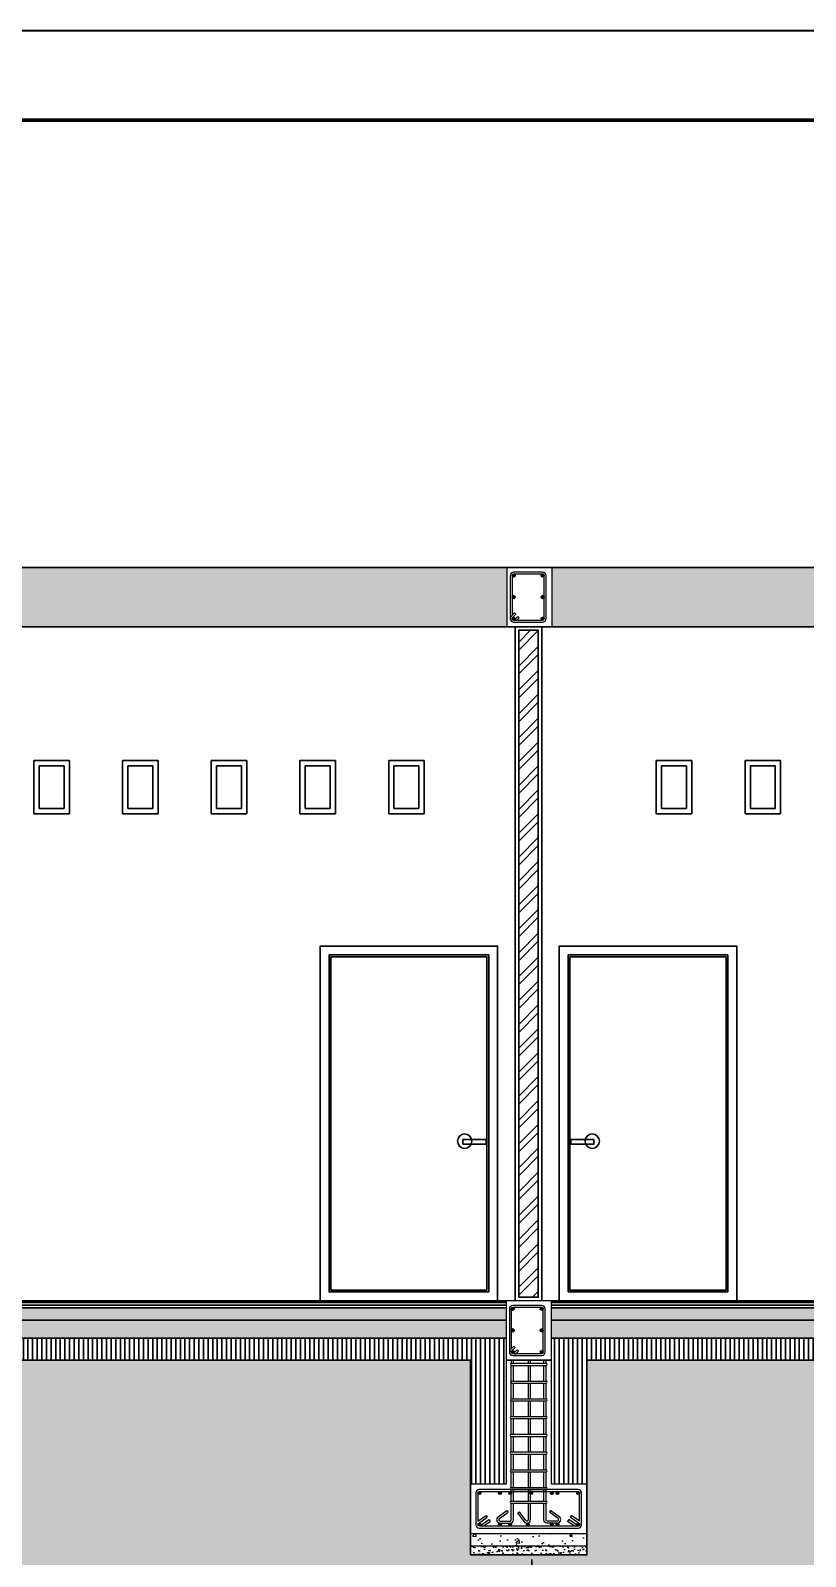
# Model space of a CAD drawing. Header units: centimetres. Extents: x 134057 to 145613, y 5028 to 39996.
# Drawn here: x 135699 to 136136, y 13038 to 13899 of the extents above; entities that cross this region are included whole.
import ezdxf

# ---------------------------------------------------------------- set-up
doc = ezdxf.new("R2010")
doc.units = ezdxf.units.CM
doc.header["$PDMODE"] = 2
for name, color, linetype in [('balok', 123, 'Continuous'), ('dinding', 151, 'Continuous'), ('kuzen', 191, 'Continuous'), ('sloof', 103, 'Continuous')]:
    doc.layers.add(name, color=color, linetype=linetype)
doc.layers.add('Legenda', color=252, linetype='Continuous', lineweight=20)
doc.layers.add('pondasi', color=131, linetype='Continuous', lineweight=18)
doc.styles.get("Standard").update_dxf_attribs({"font": 'arial.ttf'})
doc.linetypes.add('BATTING', pattern='A,0.00254,-2.54,[134,ltypeshp.shx,S=2.54,R=0,X=-2.54,Y=0],-5.08,[134,ltypeshp.shx,S=2.54,R=180,X=2.54,Y=0],-2.54', length=10.16254)
doc.dimstyles.new('ISO-25', dxfattribs={"dimtxt": 2.5, "dimasz": 2.5, "dimexe": 1.25, "dimexo": 0.625, "dimtad": 1, "dimtxsty": 'Standard', "dimcen": 2.5, "dimadec": 0, "dimazin": 0, "dimtfac": 1, "dimtmove": 0, "dimatfit": 3, "dimfxl": 1, "dimarcsym": 0})
pattern_1 = [(95, (-11970.573, -23015.835), (8.405679, 7.05320276), [1.143, -12.573]), (40, (-11970.573, -23015.835), (-9.6011072, 6.6106037), [0.9144, -10.05843505]), (145.451445, (-11969.872, -23015.247), (-1.19542786, 13.6638061), [0.9714005, -10.6854147]), (91.1842, (-11972.728, -23013.68), (13.2846146, 9.7172048), [1.7145, -18.8595]), (141.635558, (-11971.62, -23012.87), (-0.425197, 20.5696058), [1.4571014, -16.0281365]), (36.184151, (-11972.728, -23013.68), (-0.425197, 20.5696058), [1.371598, -15.087584]), (66, (-11971.111, -23013.141), (10.77119876, 2.09370894), [1.143, -12.573]), (11, (-11971.111, -23013.14), (-5.1923956, 10.4364716), [0.9144, -10.0584]), (116.451445, (-11970.214, -23012.966), (5.5788031, 12.53018056), [0.9714005, -10.68539626]), (82.5, (-11970.5726, -23015.8346), (-3.45632814, 3.71840482), [0, -9.93648, 0, -10.2108, 0, -10.0965]), (52.5, (-11970.5726, -23015.8346), (-1.41538364, 7.08522002), [0, -5.82168, 0, -9.70788, 0, -3.8481]), (12.5, (-11972.9757, -23018.2377), (5.99567178, 5.50957173), [0, -3.81, 0, -11.8872, 0, -15.7734]), (2.5, (-11974.053, -23019.3154), (5.20583427, 7.36334357), [0, -4.953, 0, -7.89432, 0, -11.2014])]

# ---------------------------------------------------------------- blocks, each defined once
blk = doc.blocks.new('*D100')
at = {"layer": 'Defpoints', "color": 0, "transparency": 16777216}
for p in [(135479.45, 13039.49, -313.9), (135981.34, 13037.49, -313.9), (135981.34, 12950.09)]:
    blk.add_point(p, dxfattribs=at)
at = {"layer": 'dinding', "color": 0, "lineweight": -2, "transparency": 16777216}
for p, q in [((135479.45, 13038.86), (135479.45, 12948.84)), ((135981.34, 13036.86), (135981.34, 12948.84)), ((135494.45, 12950.09), (135966.34, 12950.09))]:
    blk.add_line(p, q, dxfattribs=at)
at = {"layer": 'dinding', "color": 0, "transparency": 16777216}
for points in [[(135494.45, 12952.59), (135494.45, 12947.59), (135479.45, 12950.09)], [(135966.34, 12952.59), (135966.34, 12947.59), (135981.34, 12950.09)]]:
    blk.add_solid(points, dxfattribs=at)
at = {"layer": 'dinding', "color": 0, "transparency": 16777216, "insert": (135730.4, 12955.82), "char_height": 10, "attachment_point": 5}
blk.add_mtext('500', dxfattribs=at)

msp = doc.modelspace()

# ---------------------------------------------------------------- hatches: boundary and pattern name
at = {"true_color": 0x636466}
h = msp.add_hatch(dxfattribs=at)
h.set_pattern_fill('EARTH', color=251, scale=3, angle=45)
h.set_pattern_definition([(45, (-11970.573, -23015.835), (0, 26.9407684), [19.05, -19.05]), (45, (-11975.624, -23010.783), (0, 26.9407684), [19.05, -19.05]), (45, (-11980.675, -23005.732), (0, 26.9407684), [19.05, -19.05]), (135, (-11980.675, -23002.364), (-26.9407684, 0), [19.05, -19.05]), (135, (-11975.624, -22997.313), (-26.9407684, 0), [19.05, -19.05]), (135, (-11970.573, -22992.261), (-26.9407684, 0), [19.05, -19.05])])
h.paths.add_polyline_path([(137100.97, 13161.624), (137012.411, 13161.624), (137012.411, 13039.487), (136946.811, 13039.487), (136946.811, 13149.213), (136512.411, 13149.213), (136512.411, 13079.213), (136512.411, 13039.487), (136446.811, 13039.487), (136446.811, 13149.213), (136012.411, 13149.213), (136012.411, 13039.487), (135946.811, 13039.487), (135946.811, 13149.213), (135512.411, 13149.213), (135512.411, 13039.487), (135446.811, 13039.487), (135446.811, 13149.213), (135010.031, 13149.213), (135010.031, 13039.487), (134944.431, 13039.487), (134944.431, 13161.518), (134859.717, 13161.518), (134859.717, 12974.35), (137100.97, 12974.35)])
at = {"layer": 'balok', "true_color": 0x636466}
h = msp.add_hatch(dxfattribs=at)
h.set_pattern_fill('AR-CONC', color=251, scale=0.06, angle=45)
h.set_pattern_definition(pattern_1)
h.paths.add_polyline_path([(136967.306, 13583.905), (136967.306, 13596.035), (136492.906, 13596.035), (136492.906, 13562.624), (136967.306, 13562.624)])
h.paths.add_polyline_path([(136467.306, 13583.905), (136467.306, 13596.035), (135992.906, 13596.035), (135992.906, 13562.624), (136467.306, 13562.624)])
h.paths.add_polyline_path([(135967.306, 13583.905), (135967.306, 13596.035), (135492.906, 13596.035), (135492.906, 13562.624), (135967.306, 13562.624)])
h.paths.add_polyline_path([(135467.306, 13583.905), (135467.306, 13596.035), (134990.525, 13596.035), (134990.525, 13562.624), (135467.306, 13562.624)])
at = {"layer": 'balok', "lineweight": 15}
h = msp.add_hatch(dxfattribs=at)
h.set_pattern_fill('ANSI33', color=256, scale=0.053202, style=0)
h.set_pattern_definition([(315, (135970.27213, 13591.4593), (-0.238885, -0.238885), []), (315, (135970.511, 13591.4593), (-0.238885, -0.238885), [0.168917, -0.08446])])
h.paths.add_polyline_path([(135971.975, 13591.459, -1), (135970.272, 13591.459, -1)])
h = msp.add_hatch(dxfattribs=at)
h.set_pattern_fill('ANSI33', color=256, scale=0.053202, style=0)
h.set_pattern_definition([(225, (135988.3233, 13591.4593), (0.238885, -0.238885), []), (225, (135988.0844, 13591.4593), (0.238885, -0.238885), [0.168917, -0.08446])])
h.paths.add_polyline_path([(135986.621, 13591.459, 1), (135988.323, 13591.459, 1)])
h = msp.add_hatch(dxfattribs=at)
h.set_pattern_fill('ANSI33', color=256, scale=0.053202, style=0)
h.set_pattern_definition([(45, (135970.27213, 13579.3292), (-0.238885, 0.238885), []), (45, (135970.511, 13579.3292), (-0.238885, 0.238885), [0.168917, -0.08446])])
h.paths.add_polyline_path([(135971.975, 13579.329, 1), (135970.272, 13579.329, 1)])
h = msp.add_hatch(dxfattribs=at)
h.set_pattern_fill('ANSI33', color=256, scale=0.053202, style=0)
h.set_pattern_definition([(315, (135970.27213, 13579.3292), (-0.238885, -0.238885), []), (315, (135970.511, 13579.3292), (-0.238885, -0.238885), [0.168917, -0.08446])])
h.paths.add_polyline_path([(135971.975, 13579.329, -1), (135970.272, 13579.329, -1)])
h = msp.add_hatch(dxfattribs=at)
h.set_pattern_fill('ANSI33', color=256, scale=0.053202, style=0)
h.set_pattern_definition([(135, (135988.3233, 13579.3292), (0.238885, 0.238885), []), (135, (135988.0844, 13579.3292), (0.238885, 0.238885), [0.168917, -0.08446])])
h.paths.add_polyline_path([(135986.621, 13579.329, -1), (135988.323, 13579.329, -1)])
h = msp.add_hatch(dxfattribs=at)
h.set_pattern_fill('ANSI33', color=256, scale=0.053202, style=0)
h.set_pattern_definition([(225, (135988.3233, 13579.3292), (0.238885, -0.238885), []), (225, (135988.0844, 13579.3292), (0.238885, -0.238885), [0.168917, -0.08446])])
h.paths.add_polyline_path([(135986.621, 13579.329, 1), (135988.323, 13579.329, 1)])
h = msp.add_hatch(dxfattribs=at)
h.set_pattern_fill('ANSI33', color=256, scale=0.053202, style=0)
h.set_pattern_definition([(45, (135970.27213, 13567.19912), (-0.238885, 0.238885), []), (45, (135970.511, 13567.19912), (-0.238885, 0.238885), [0.168917, -0.08446])])
h.paths.add_polyline_path([(135971.975, 13567.199, 1), (135970.272, 13567.199, 1)])
h = msp.add_hatch(dxfattribs=at)
h.set_pattern_fill('ANSI33', color=256, scale=0.053202, style=0)
h.set_pattern_definition([(135, (135988.3233, 13567.19912), (0.238885, 0.238885), []), (135, (135988.0844, 13567.19912), (0.238885, 0.238885), [0.168917, -0.08446])])
h.paths.add_polyline_path([(135986.621, 13567.199, -1), (135988.323, 13567.199, -1)])
at = {"layer": 'dinding', "true_color": 0x636466}
h = msp.add_hatch(dxfattribs=at)
h.set_pattern_fill('ANSI32', color=251)
h.set_pattern_definition([(45, (-11470.573, -23015.835), (-6.7351921, 6.7351921), []), (45, (-11466.082, -23015.835), (-6.7351921, 6.7351921), [])])
h.paths.add_polyline_path([(135984.953, 13560.624), (135973.953, 13560.624), (135973.953, 13184.624), (135984.953, 13184.624)])
h = msp.add_hatch(dxfattribs=at)
h.set_pattern_fill('AR-CONC', color=251, scale=0.06, angle=45)
h.set_pattern_definition(pattern_1)
h.paths.add_polyline_path([(135466.811, 13178.624), (134990.031, 13178.624), (134990.031, 13171.624), (135466.811, 13171.624)])
h.paths.add_polyline_path([(135966.811, 13178.624), (135492.411, 13178.624), (135492.411, 13171.624), (135966.811, 13171.624)])
h.paths.add_polyline_path([(136466.811, 13178.624), (135992.411, 13178.624), (135992.411, 13171.624), (136466.811, 13171.624)])
h.paths.add_polyline_path([(136966.811, 13178.624), (136492.411, 13178.624), (136492.411, 13171.624), (136966.811, 13171.624)])
h = msp.add_hatch(dxfattribs=at)
h.set_pattern_fill('AR-SAND', color=251, scale=0.075, angle=45)
h.set_pattern_definition([(82.5, (-11970.5726, -23015.8346), (-2.680360115, 2.51065117), [0, -2.8956, 0, -3.2385, 0, -3.095625]), (52.5, (-11970.5726, -23015.8346), (-1.41758196, 6.18549639), [0, -1.5621, 0, -2.60985, 0, -1.000125]), (12.5, (-11972.2294, -23017.4915), (4.187248694, 4.20249234), [0, -0.9525, 0, -3.429, 0, -4.47675]), (2.5, (-11972.2294, -23017.4915), (2.86710832, 5.23163086), [0, -0.47625, 0, -2.2479, 0, -2.57175])])
h.paths.add_polyline_path([(136966.811, 13170.494), (136966.811, 13171.624), (136492.411, 13171.624), (136492.411, 13161.624), (136966.811, 13161.624)])
h.paths.add_polyline_path([(136466.811, 13170.494), (136466.811, 13171.624), (135992.411, 13171.624), (135992.411, 13161.624), (136466.811, 13161.624)])
h.paths.add_polyline_path([(135966.811, 13170.494), (135966.811, 13171.624), (135492.411, 13171.624), (135492.411, 13161.624), (135966.811, 13161.624)])
h.paths.add_polyline_path([(135466.811, 13170.494), (135466.811, 13171.624), (134990.031, 13171.624), (134990.031, 13161.624), (135466.811, 13161.624)])
h = msp.add_hatch(dxfattribs=at)
h.set_pattern_fill('ANSI31', color=251, scale=0.82, angle=45)
h.set_pattern_definition([(90, (-11970.5726, -23015.8346), (-2.6035, 0), [])])
h.paths.add_polyline_path([(137012.411, 13161.624), (136992.411, 13161.624), (136992.411, 13149.213), (136992.411, 13079.213), (137012.411, 13079.213)])
h.paths.add_polyline_path([(136966.811, 13149.213), (136966.811, 13161.624), (136492.411, 13161.624), (136492.411, 13149.213), (136492.411, 13079.213), (136512.411, 13079.213), (136512.411, 13149.213), (136946.811, 13149.213), (136946.811, 13079.213), (136966.811, 13079.213)])
h.paths.add_polyline_path([(136466.811, 13149.213), (136466.811, 13161.624), (135992.411, 13161.624), (135992.411, 13149.213), (135992.411, 13079.213), (136012.411, 13079.213), (136012.411, 13149.213), (136446.811, 13149.213), (136446.811, 13079.213), (136466.811, 13079.213)])
h.paths.add_polyline_path([(135966.811, 13149.213), (135966.811, 13161.624), (135492.411, 13161.624), (135492.411, 13149.213), (135492.411, 13079.213), (135512.411, 13079.213), (135512.411, 13149.213), (135946.811, 13149.213), (135946.811, 13079.213), (135966.811, 13079.213)])
h.paths.add_polyline_path([(135466.811, 13161.624), (134990.031, 13161.624), (134990.031, 13149.213), (134990.031, 13079.213), (135010.031, 13079.213), (135010.031, 13149.213), (135446.811, 13149.213), (135446.811, 13079.213), (135466.811, 13079.213), (135466.811, 13149.213)])
h.paths.add_polyline_path([(134964.431, 13149.213), (134964.431, 13170.494), (134964.431, 13161.624), (134944.431, 13161.624), (134944.431, 13079.213), (134964.431, 13079.213)])
at = {"layer": 'pondasi'}
h = msp.add_hatch(color=256, dxfattribs=at)
h.dxf.hatch_style = 1
h.paths.add_polyline_path([(135951.011, 13074.213, -1), (135952.611, 13074.213, -1)])
h = msp.add_hatch(color=256, dxfattribs=at)
h.dxf.hatch_style = 1
h.paths.add_polyline_path([(135962.578, 13074.213, -1), (135964.178, 13074.213, -1)])
h = msp.add_hatch(color=256, dxfattribs=at)
h.dxf.hatch_style = 1
h.paths.add_polyline_path([(135968.386, 13074.213, -1), (135969.986, 13074.213, -1)])
h = msp.add_hatch(color=256, dxfattribs=at)
h.dxf.hatch_style = 1
h.paths.add_polyline_path([(135980.178, 13074.198, -1), (135981.778, 13074.198, -1)])
h = msp.add_hatch(color=256, dxfattribs=at)
h.dxf.hatch_style = 1
h.paths.add_polyline_path([(135991.819, 13074.213, -1), (135993.419, 13074.213, -1)])
h = msp.add_hatch(color=256, dxfattribs=at)
h.dxf.hatch_style = 1
h.paths.add_polyline_path([(135995.045, 13074.213, -1), (135996.645, 13074.213, -1)])
h = msp.add_hatch(color=256, dxfattribs=at)
h.dxf.hatch_style = 1
h.paths.add_polyline_path([(136006.761, 13074.213, -1), (136008.361, 13074.213, -1)])
at = {"layer": 'pondasi', "lineweight": 5, "ltscale": 0.5}
h = msp.add_hatch(dxfattribs=at)
h.set_pattern_fill('AR-CONC', color=256, scale=0.09)
h.set_pattern_definition([(50, (135739.336, 7219.479), (16.39662, -1.434518), [1.7145, -18.8595]), (355, (135739.336, 7219.48), (-3.17191, 17.195116), [1.3716, -15.087653]), (100.45144, (135740.703, 7219.36), (13.224712, 15.760598), [1.4571, -16.02812]), (46.1842, (135739.336, 7224.051), (24.397114, -3.78381), [2.57175, -28.28925]), (96.63556, (135741.37, 7223.736), (21.36637, 22.26835), [2.18565, -24.0422]), (351.18415, (135739.336, 7224.05), (21.36637, 22.26835), [2.0574, -22.63138]), (21, (135741.622, 7222.908), (13.645295, -9.203868), [1.7145, -18.8595]), (326, (135741.622, 7222.908), (5.562183, 16.576917), [1.3716, -15.0876]), (71.45144, (135742.76, 7222.141), (19.207478, 7.37305), [1.4571, -16.028094]), (37.5, (135739.336, 7219.479), (0.277974, 7.6099535), [0, -14.90472, 0, -15.3162, 0, -15.14475]), (7.5, (135739.336, 7219.479), (6.01377, 9.016252), [0, -8.73252, 0, -14.56182, 0, -5.77215]), (327.5, (135734.2383, 7219.479), (12.2031536, -0.515587), [0, -5.715, 0, -17.8308, 0, -23.6601]), (317.5, (135731.952, 7219.479), (13.331626, 2.288384), [0, -7.4295, 0, -11.84148, 0, -16.8021])])
h.paths.add_polyline_path([(136012.411, 13051.487), (135946.811, 13051.487), (135946.811, 13044.487), (136012.411, 13044.487)])
at = {"layer": 'pondasi'}
h = msp.add_hatch(color=256, dxfattribs=at)
h.dxf.hatch_style = 1
h.paths.add_polyline_path([(135951.011, 13056.487, 1), (135952.611, 13056.487, 1)])
h = msp.add_hatch(color=256, dxfattribs=at)
h.dxf.hatch_style = 1
h.paths.add_polyline_path([(135962.578, 13056.487, 1), (135964.178, 13056.487, 1)])
h = msp.add_hatch(color=256, dxfattribs=at)
h.dxf.hatch_style = 1
h.paths.add_polyline_path([(135968.386, 13056.487, 1), (135969.986, 13056.487, 1)])
h = msp.add_hatch(color=256, dxfattribs=at)
h.dxf.hatch_style = 1
h.paths.add_polyline_path([(135978.311, 13056.487, 1), (135979.911, 13056.487, 1)])
h = msp.add_hatch(color=256, dxfattribs=at)
h.dxf.hatch_style = 1
h.paths.add_polyline_path([(135991.819, 13056.487, 1), (135993.419, 13056.487, 1)])
h = msp.add_hatch(color=256, dxfattribs=at)
h.dxf.hatch_style = 1
h.paths.add_polyline_path([(135995.045, 13056.487, 1), (135996.645, 13056.487, 1)])
h = msp.add_hatch(color=256, dxfattribs=at)
h.dxf.hatch_style = 1
h.paths.add_polyline_path([(136006.761, 13056.487, 1), (136008.361, 13056.487, 1)])
at = {"layer": 'pondasi', "lineweight": 5, "ltscale": 0.5}
h = msp.add_hatch(dxfattribs=at)
h.set_pattern_fill('AR-SAND', color=256, scale=0.08)
h.set_pattern_definition([(37.5, (135739.336, 7219.4792), (-0.1280025, 3.9153059), [0, -3.08864, 0, -3.4544, 0, -3.302]), (7.5, (135739.336, 7219.479), (3.5961863, 5.734601), [0, -1.66624, 0, -2.78384, 0, -1.0668]), (327.5, (135736.8368, 7219.4792), (6.327939, 0.0114975), [0, -1.016, 0, -3.6576, 0, -4.7752]), (317.5, (135736.837, 7219.479), (6.1084516, 1.7834346), [0, -0.508, 0, -2.39776, 0, -2.7432])])
h.paths.add_polyline_path([(136012.411, 13044.487), (135946.811, 13044.487), (135946.811, 13039.487), (136012.411, 13039.487)])
at = {"layer": 'sloof', "lineweight": 15}
h = msp.add_hatch(dxfattribs=at)
h.set_pattern_fill('ANSI33', color=256, scale=0.053202, style=0)
h.set_pattern_definition([(315, (135969.77716, 13178.04834), (-0.238885, -0.238885), []), (315, (135970.01604, 13178.04834), (-0.238885, -0.238885), [0.168917, -0.08446])])
h.paths.add_polyline_path([(135971.48, 13178.048, -1), (135969.777, 13178.048, -1)])
h = msp.add_hatch(dxfattribs=at)
h.set_pattern_fill('ANSI33', color=256, scale=0.053202, style=0)
h.set_pattern_definition([(225, (135987.8283, 13178.04834), (0.238885, -0.238885), []), (225, (135987.58943, 13178.04834), (0.238885, -0.238885), [0.168917, -0.08446])])
h.paths.add_polyline_path([(135986.126, 13178.048, 1), (135987.828, 13178.048, 1)])
h = msp.add_hatch(dxfattribs=at)
h.set_pattern_fill('ANSI33', color=256, scale=0.053202, style=0)
h.set_pattern_definition([(45, (135969.77716, 13165.91825), (-0.238885, 0.238885), []), (45, (135970.01604, 13165.91825), (-0.238885, 0.238885), [0.168917, -0.08446])])
h.paths.add_polyline_path([(135971.48, 13165.918, 1), (135969.777, 13165.918, 1)])
h = msp.add_hatch(dxfattribs=at)
h.set_pattern_fill('ANSI33', color=256, scale=0.053202, style=0)
h.set_pattern_definition([(315, (135969.77716, 13165.91825), (-0.238885, -0.238885), []), (315, (135970.01604, 13165.91825), (-0.238885, -0.238885), [0.168917, -0.08446])])
h.paths.add_polyline_path([(135971.48, 13165.918, -1), (135969.777, 13165.918, -1)])
h = msp.add_hatch(dxfattribs=at)
h.set_pattern_fill('ANSI33', color=256, scale=0.053202, style=0)
h.set_pattern_definition([(135, (135987.8283, 13165.91825), (0.238885, 0.238885), []), (135, (135987.58943, 13165.91825), (0.238885, 0.238885), [0.168917, -0.08446])])
h.paths.add_polyline_path([(135986.126, 13165.918, -1), (135987.828, 13165.918, -1)])
h = msp.add_hatch(dxfattribs=at)
h.set_pattern_fill('ANSI33', color=256, scale=0.053202, style=0)
h.set_pattern_definition([(225, (135987.8283, 13165.91825), (0.238885, -0.238885), []), (225, (135987.58943, 13165.91825), (0.238885, -0.238885), [0.168917, -0.08446])])
h.paths.add_polyline_path([(135986.126, 13165.918, 1), (135987.828, 13165.918, 1)])
h = msp.add_hatch(dxfattribs=at)
h.set_pattern_fill('ANSI33', color=256, scale=0.053202, style=0)
h.set_pattern_definition([(45, (135969.77716, 13153.78815), (-0.238885, 0.238885), []), (45, (135970.01604, 13153.78815), (-0.238885, 0.238885), [0.168917, -0.08446])])
h.paths.add_polyline_path([(135971.48, 13153.788, 1), (135969.777, 13153.788, 1)])
h = msp.add_hatch(dxfattribs=at)
h.set_pattern_fill('ANSI33', color=256, scale=0.053202, style=0)
h.set_pattern_definition([(135, (135987.8283, 13153.78815), (0.238885, 0.238885), []), (135, (135987.58943, 13153.78815), (0.238885, 0.238885), [0.168917, -0.08446])])
h.paths.add_polyline_path([(135986.126, 13153.788, -1), (135987.828, 13153.788, -1)])

# ---------------------------------------------------------------- linework, layer by layer
at = {"layer": 'balok'}
for p, q in [((134956.925, 13596.035), (137000.906, 13596.035)), ((134956.925, 13562.624), (137000.906, 13562.624))]:
    msp.add_line(p, q, dxfattribs=at)
at = {"layer": 'balok', "lineweight": 15}
for p, q in [((135987.829, 13596.035), (135967.306, 13596.035)), ((135967.306, 13596.035, -313.896), (135967.306, 13583.905, -313.896)), ((135992.906, 13596.035), (135970.767, 13596.035)), ((135983.253, 13593.375), (135971.123, 13593.375)), ((135983.253, 13592.311), (135971.123, 13592.311)), ((135987.472, 13593.375), (135975.342, 13593.375)), ((135987.472, 13592.311), (135975.342, 13592.311)), ((135992.906, 13562.624, -313.896), (135992.906, 13596.035, -313.896)), ((135967.306, 13583.905, -313.896), (135967.306, 13562.624, -313.896)), ((135969.208, 13591.459), (135969.208, 13579.329)), ((135970.272, 13591.459), (135970.272, 13579.329)), ((135988.323, 13579.329), (135988.323, 13591.459)), ((135989.387, 13579.329), (135989.387, 13591.459)), ((135969.208, 13579.329), (135969.208, 13567.199)), ((135970.272, 13579.329), (135970.272, 13569.047)), ((135988.323, 13567.199), (135988.323, 13579.329)), ((135989.387, 13567.199), (135989.387, 13579.329)), ((135967.306, 13562.624), (135987.829, 13562.624)), ((135970.767, 13562.624), (135992.906, 13562.624)), ((135971.123, 13566.348), (135983.253, 13566.348)), ((135971.123, 13565.284), (135983.253, 13565.284)), ((135975.342, 13566.348), (135987.472, 13566.348)), ((135975.342, 13565.284), (135987.472, 13565.284))]:
    msp.add_line(p, q, dxfattribs=at)
for points in [[(135972.498, 13577.996), (135972.484, 13577.982)], [(135969.776, 13568.56), (135971.643, 13570.39), (135972.388, 13569.63), (135970.521, 13567.801)], [(135971.725, 13566.597), (135973.554, 13568.464), (135974.314, 13567.719), (135972.971, 13566.348)], [(135972.498, 13565.865), (135972.484, 13565.852)]]:
    msp.add_lwpolyline(points, dxfattribs=at)
for centre in [(135971.123, 13591.459), (135987.472, 13591.459), (135971.123, 13579.329), (135971.123, 13579.329), (135987.472, 13579.329), (135987.472, 13579.329), (135971.123, 13567.199), (135987.472, 13567.199)]:
    msp.add_circle(centre, 0.851, dxfattribs=at)
for centre, radius, start, end in [((135971.123, 13591.459), 1.915, 90, 180), ((135971.123, 13591.459), 0.851, 90, 180), ((135987.472, 13591.459), 1.915, 0, 90), ((135987.472, 13591.459), 0.851, 360, 90), ((135971.123, 13579.329), 0.851, 90, 180), ((135971.123, 13579.329), 0.851, 180, 270), ((135971.123, 13579.329), 1.915, 315.2895, 315.868534), ((135987.472, 13579.329), 0.851, 360, 90), ((135987.472, 13579.329), 0.851, 270, 360), ((135971.123, 13567.199), 1.915, 134.131466, 270), ((135971.123, 13567.199), 1.915, 180, 270), ((135971.123, 13567.199), 0.851, 180, 270), ((135987.472, 13567.199), 0.851, 270, 360), ((135987.472, 13567.199), 1.915, 270, 360), ((135971.123, 13567.199), 1.915, 315.2895, 315.868534)]:
    msp.add_arc(centre, radius, start, end, dxfattribs=at)
at = {"layer": 'dinding'}
for p, q in [((135966.811, 13182.624), (135492.411, 13182.624)), ((135966.811, 13181.624), (135492.411, 13181.624)), ((136466.811, 13182.624), (135992.411, 13182.624)), ((136466.811, 13181.624), (135992.411, 13181.624)), ((135966.811, 13178.624), (135492.411, 13178.624)), ((135966.811, 13171.624), (135492.411, 13171.624)), ((136466.811, 13178.624), (135992.411, 13178.624)), ((136466.811, 13171.624), (135992.411, 13171.624)), ((135966.811, 13161.624), (135492.411, 13161.624)), ((136466.811, 13161.624), (135992.411, 13161.624))]:
    msp.add_line(p, q, dxfattribs=at)
at = {"layer": 'dinding', "linetype": 'BATTING', "ltscale": 0.12}
for p, q in [((135966.811, 13180.124), (135492.411, 13180.124)), ((136466.811, 13180.124), (135992.411, 13180.124))]:
    msp.add_line(p, q, dxfattribs=at)
at = {"layer": 'dinding'}
msp.add_lwpolyline([(135986.953, 13182.624), (135986.953, 13562.624), (135971.953, 13562.624), (135971.953, 13182.624)], dxfattribs=at)
for points in [[(135973.953, 13184.624), (135984.953, 13184.624), (135984.953, 13560.624), (135973.953, 13560.624)], [(135700.671, 13457.181), (135720.671, 13457.181), (135720.671, 13487.181), (135700.671, 13487.181)], [(135703.671, 13460.181), (135717.671, 13460.181), (135717.671, 13484.181), (135703.671, 13484.181)], [(135750.671, 13457.181), (135770.671, 13457.181), (135770.671, 13487.181), (135750.671, 13487.181)], [(135753.671, 13460.181), (135767.671, 13460.181), (135767.671, 13484.181), (135753.671, 13484.181)], [(135800.671, 13457.181), (135820.671, 13457.181), (135820.671, 13487.181), (135800.671, 13487.181)], [(135803.671, 13460.181), (135817.671, 13460.181), (135817.671, 13484.181), (135803.671, 13484.181)], [(135850.671, 13457.181), (135870.671, 13457.181), (135870.671, 13487.181), (135850.671, 13487.181)], [(135853.671, 13460.181), (135867.671, 13460.181), (135867.671, 13484.181), (135853.671, 13484.181)], [(135900.671, 13457.181), (135920.671, 13457.181), (135920.671, 13487.181), (135900.671, 13487.181)], [(135903.671, 13460.181), (135917.671, 13460.181), (135917.671, 13484.181), (135903.671, 13484.181)], [(136051.546, 13457.181), (136071.546, 13457.181), (136071.546, 13487.181), (136051.546, 13487.181)], [(136054.546, 13460.181), (136068.546, 13460.181), (136068.546, 13484.181), (136054.546, 13484.181)], [(136101.546, 13457.181), (136121.546, 13457.181), (136121.546, 13487.181), (136101.546, 13487.181)], [(136104.546, 13460.181), (136118.546, 13460.181), (136118.546, 13484.181), (136104.546, 13484.181)]]:
    msp.add_lwpolyline(points, close=True, dxfattribs=at)
at = {"layer": 'dinding', "elevation": -313.896}
msp.add_lwpolyline([(134944.431, 13161.518), (134944.431, 13039.487), (135010.031, 13039.487), (135010.031, 13149.213), (135446.811, 13149.213), (135446.811, 13039.487), (135512.411, 13039.487), (135512.411, 13149.213), (135946.811, 13149.213), (135946.811, 13039.487), (136012.411, 13039.487), (136012.411, 13149.213), (136446.811, 13149.213), (136446.811, 13039.487), (136512.411, 13039.487), (136512.411, 13079.213), (136512.411, 13149.213), (136946.811, 13149.213), (136946.811, 13039.487), (137012.411, 13039.487), (137012.411, 13161.624)], dxfattribs=at)
at = {"layer": 'kuzen'}
for p, q in [((135962.073, 13182.624), (135962.073, 13382.624)), ((135996.834, 13182.624), (135996.834, 13382.624))]:
    msp.add_line(p, q, dxfattribs=at)
for points in [[(135962.073, 13182.624), (135862.073, 13182.624), (135862.073, 13382.624), (135962.073, 13382.624)], [(135957.073, 13187.624), (135867.073, 13187.624), (135867.073, 13377.624), (135957.073, 13377.624)], [(135996.834, 13182.624), (136096.834, 13182.624), (136096.834, 13382.624), (135996.834, 13382.624)], [(136001.834, 13187.624), (136091.834, 13187.624), (136091.834, 13377.624), (136001.834, 13377.624)], [(135956.073, 13188.624), (135868.073, 13188.624), (135868.073, 13376.624), (135956.073, 13376.624)], [(136002.834, 13188.624), (136090.834, 13188.624), (136090.834, 13376.624), (136002.834, 13376.624)], [(135942.518, 13273.647), (135955.635, 13273.647), (135955.635, 13270.949), (135942.518, 13270.949)], [(136016.389, 13273.647), (136003.271, 13273.647), (136003.271, 13270.949), (136016.389, 13270.949)]]:
    msp.add_lwpolyline(points, close=True, dxfattribs=at)
for centre in [(135943.504, 13272.624), (136015.403, 13272.624)]:
    msp.add_circle(centre, 4.052, dxfattribs=at)
at = {"layer": 'Legenda', "color": 5, "lineweight": 30}
msp.add_lwpolyline([(134230.237, 13898.751), (138179.515, 13898.751), (138179.515, 11144.383), (134230.237, 11144.383)], close=True, dxfattribs=at)
at = {"layer": 'Legenda', "color": 1, "lineweight": 50}
msp.add_lwpolyline([(134280.869, 13848.12), (137470.671, 13848.12), (137470.671, 11195.015), (134280.869, 11195.015)], close=True, dxfattribs=at)
at = {"layer": 'pondasi', "lineweight": 15}
for p, q in [((135966.811, 13149.213), (135987.334, 13149.213)), ((135970.272, 13149.213), (135992.411, 13149.213))]:
    msp.add_line(p, q, dxfattribs=at)
at = {"layer": 'pondasi'}
for p, q in [((135969.921, 13147.413, -74.051), (135989.411, 13147.413, -313.896)), ((135969.921, 13146.213, -74.051), (135989.411, 13146.213, -313.896)), ((135979.429, 13147.413), (135979.429, 13149.213)), ((135979.429, 13137.413), (135979.429, 13146.213)), ((135980.629, 13147.413), (135980.629, 13149.213)), ((135980.629, 13137.413), (135980.629, 13146.213)), ((135969.921, 13137.413, -74.051), (135989.411, 13137.413, -313.896)), ((135969.921, 13136.213, -74.051), (135989.411, 13136.213, -313.896)), ((135979.429, 13127.413), (135979.429, 13136.213)), ((135980.629, 13127.413), (135980.629, 13136.213)), ((135969.811, 13127.413, -313.896), (135989.411, 13127.413, -313.896)), ((135969.811, 13126.213, -313.896), (135989.411, 13126.213, -313.896)), ((135979.429, 13117.413), (135979.429, 13126.213)), ((135980.629, 13117.413), (135980.629, 13126.213)), ((135969.811, 13117.413, -313.896), (135989.411, 13117.413, -313.896)), ((135969.811, 13116.213, -313.896), (135989.411, 13116.213, -313.896)), ((135979.429, 13107.413), (135979.429, 13116.213)), ((135980.629, 13107.413), (135980.629, 13116.213)), ((135969.811, 13107.413, -313.896), (135989.411, 13107.413, -313.896)), ((135969.811, 13106.213, -313.896), (135989.411, 13106.213, -313.896)), ((135979.429, 13097.413), (135979.429, 13106.213)), ((135980.629, 13097.413), (135980.629, 13106.213)), ((135969.811, 13097.413, -313.896), (135989.411, 13097.413, -313.896)), ((135969.811, 13096.213, -313.896), (135989.411, 13096.213, -313.896)), ((135979.429, 13087.413), (135979.429, 13096.213)), ((135980.629, 13087.413), (135980.629, 13096.213)), ((135969.811, 13087.413, -313.896), (135989.411, 13087.413, -313.896)), ((135969.811, 13086.213, -313.896), (135989.411, 13086.213, -313.896)), ((135979.429, 13077.413), (135979.429, 13086.213)), ((135980.629, 13077.413), (135980.629, 13086.213)), ((135969.811, 13077.413, -313.896), (135989.411, 13077.413, -313.896)), ((135969.811, 13076.213, -313.896), (135989.411, 13076.213, -313.896)), ((135979.402, 13069.687, -313.896), (135979.402, 13076.213, -313.896)), ((135980.602, 13069.687, -313.896), (135980.602, 13076.213, -313.896)), ((135969.811, 13069.687, -313.896), (135989.411, 13069.687, -313.896)), ((135969.811, 13068.487, -313.896), (135989.411, 13068.487, -313.896)), ((135979.402, 13059.287, -313.896), (135979.402, 13068.487, -313.896)), ((135980.602, 13059.287, -313.896), (135980.602, 13068.487, -313.896)), ((135951.011, 13058.369, -313.896), (135955.579, 13061.567, -313.896)), ((135951.353, 13057.143, -313.896), (135956.267, 13060.584, -313.896)), ((135952.27, 13055.832, -313.896), (135957.185, 13059.273, -313.896)), ((135955.579, 13061.567, -313.896), (135956.267, 13060.584, -313.896)), ((135957.185, 13059.273, -313.896), (135957.873, 13058.29, -313.896)), ((135962.381, 13060.926, -313.896), (135967.296, 13064.367, -313.896)), ((135963.069, 13059.943, -313.896), (135967.984, 13063.384, -313.896)), ((135967.296, 13064.367, -313.896), (135967.984, 13063.384, -313.896)), ((135973.523, 13063.055, -313.896), (135974.506, 13063.743, -313.896)), ((135976.964, 13058.14, -313.896), (135973.523, 13063.055, -313.896)), ((135977.947, 13058.828, -313.896), (135974.506, 13063.743, -313.896)), ((135991.927, 13064.367, -313.896), (135991.239, 13063.384, -313.896)), ((135996.154, 13059.943, -313.896), (135991.239, 13063.384, -313.896)), ((135996.842, 13060.926, -313.896), (135991.927, 13064.367, -313.896)), ((136002.236, 13059.273, -313.896), (136001.547, 13058.29, -313.896)), ((136007.357, 13055.687, -313.896), (136002.236, 13059.273, -313.896)), ((136003.644, 13061.567, -313.896), (136002.955, 13060.584, -313.896)), ((136007.87, 13057.143, -313.896), (136002.955, 13060.584, -313.896)), ((136008.211, 13058.369, -313.896), (136003.644, 13061.567, -313.896)), ((135946.811, 13051.487, -313.896), (135946.811, 13044.487, -313.896)), ((135954.156, 13055.687, -313.896), (135957.873, 13058.29, -313.896)), ((136005.265, 13055.687, -313.896), (136001.547, 13058.29, -313.896)), ((136012.411, 13044.487, -313.896), (136012.411, 13051.487, -313.896)), ((135946.811, 13044.487, -313.896), (136012.411, 13044.487, -313.896)), ((135946.811, 13039.487, -313.896), (135946.811, 13044.487, -313.896)), ((136012.411, 13044.487, -313.896), (136012.411, 13039.487, -313.896)), ((136012.411, 13039.487, -313.896), (135946.811, 13039.487, -313.896))]:
    msp.add_line(p, q, dxfattribs=at)
for points in [[(135992.411, 13079.213), (135992.411, 13149.213), (135966.811, 13149.213), (135966.811, 13079.213)], [(135966.811, 13079.213), (135946.811, 13079.213), (135946.811, 13051.487), (136012.411, 13051.487), (136012.411, 13079.213), (135992.411, 13079.213)]]:
    msp.add_lwpolyline(points, dxfattribs=at)
for points, elevation in [([(135969.811, 13127.413), (135969.811, 13146.213)], -313.896), ([(135969.921, 13147.413), (135969.921, 13149.213)], -74.051), ([(135971.121, 13147.413), (135971.121, 13149.213)], -74.051), ([(135971.121, 13137.413), (135971.121, 13146.213)], -74.051), ([(135988.211, 13147.413), (135988.211, 13149.213)], -313.896), ([(135988.211, 13137.413), (135988.211, 13146.213)], -313.896), ([(135989.411, 13147.413), (135989.411, 13149.213)], -313.896), ([(135989.411, 13137.413), (135989.411, 13146.213)], -313.896), ([(135971.011, 13127.413), (135971.011, 13136.213)], -313.896), ([(135988.211, 13127.413), (135988.211, 13136.213)], -313.896), ([(135989.411, 13127.413), (135989.411, 13136.213)], -313.896), ([(135969.811, 13117.413), (135969.811, 13126.213)], -313.896), ([(135971.011, 13117.413), (135971.011, 13126.213)], -313.896), ([(135988.211, 13117.413), (135988.211, 13126.213)], -313.896), ([(135989.411, 13117.413), (135989.411, 13126.213)], -313.896), ([(135969.811, 13107.413), (135969.811, 13116.213)], -313.896), ([(135971.011, 13107.413), (135971.011, 13116.213)], -313.896), ([(135988.211, 13107.413), (135988.211, 13116.213)], -313.896), ([(135989.411, 13107.413), (135989.411, 13116.213)], -313.896), ([(135969.811, 13097.413), (135969.811, 13106.213)], -313.896), ([(135971.011, 13097.413), (135971.011, 13106.213)], -313.896), ([(135988.211, 13097.413), (135988.211, 13106.213)], -313.896), ([(135989.411, 13097.413), (135989.411, 13106.213)], -313.896), ([(135969.811, 13087.413), (135969.811, 13096.213)], -313.896), ([(135971.011, 13087.413), (135971.011, 13096.213)], -313.896), ([(135988.211, 13087.413), (135988.211, 13096.213)], -313.896), ([(135989.411, 13087.413), (135989.411, 13096.213)], -313.896), ([(135969.811, 13077.413), (135969.811, 13086.213)], -313.896), ([(135971.011, 13077.413), (135971.011, 13086.213)], -313.896), ([(135988.211, 13077.413), (135988.211, 13086.213)], -313.896), ([(135989.411, 13077.413), (135989.411, 13086.213)], -313.896), ([(135969.811, 13069.687), (135969.811, 13076.213)], -313.896), ([(135971.011, 13069.687), (135971.011, 13076.213)], -313.896), ([(135988.211, 13069.687), (135988.211, 13076.213)], -313.896), ([(135989.411, 13069.687), (135989.411, 13076.213)], -313.896)]:
    msp.add_lwpolyline(points, dxfattribs=dict(at, elevation=elevation))
msp.add_lwpolyline([(135951.661, 13054.487), (136007.561, 13054.487, 0.4142136), (136009.411, 13056.337), (136009.411, 13074.363, 0.4142136), (136007.561, 13076.213), (135951.661, 13076.213, 0.4142136), (135949.811, 13074.363), (135949.811, 13056.337, 0.4142136)], format="xyb", close=True, dxfattribs=at)
for points in [[(136008.211, 13058.369), (136008.211, 13074.363, 0.4142136), (136007.561, 13075.013), (135951.661, 13075.013, 0.4142136), (135951.011, 13074.363), (135951.011, 13058.369)], [(135951.811, 13055.687), (136007.561, 13055.687, 0.4142136), (136008.211, 13056.337), (136008.211, 13056.954)]]:
    msp.add_lwpolyline(points, format="xyb", dxfattribs=at)
at = {"layer": 'pondasi', "elevation": -313.896}
for points in [[(135963.528, 13058.487), (135969.161, 13058.487, 0.4142136), (135969.811, 13059.137), (135969.811, 13068.487)], [(135963.528, 13057.287), (135969.161, 13057.287, 0.4142136), (135971.011, 13059.137), (135971.011, 13068.487)], [(135995.695, 13057.287), (135990.061, 13057.287, -0.4142136), (135988.211, 13059.137), (135988.211, 13068.487)], [(135995.695, 13058.487), (135990.061, 13058.487, -0.4142136), (135989.411, 13059.137), (135989.411, 13068.487)]]:
    msp.add_lwpolyline(points, format="xyb", dxfattribs=at)
at = {"layer": 'pondasi'}
for centre in [(135951.811, 13074.213, -313.896), (135963.378, 13074.213, -313.896), (135969.186, 13074.213), (135980.978, 13074.198, -313.896), (135992.619, 13074.213), (135995.845, 13074.213, -313.896), (136007.561, 13074.213, -313.896), (135951.811, 13056.487, -313.896), (135963.378, 13056.487, -313.896), (135969.186, 13056.487), (135979.111, 13056.487), (135992.619, 13056.487), (135995.845, 13056.487, -313.896), (136007.561, 13056.487, -313.896)]:
    msp.add_circle(centre, 0.8, dxfattribs=at)
for centre, radius, start, end in [((135969.921, 13146.813, -74.051), 0.6, 90, 270), ((135989.411, 13146.813, -313.896), 0.6, 270, 90), ((135969.921, 13136.813, -74.051), 0.6, 90, 270), ((135989.411, 13136.813, -313.896), 0.6, 270, 90), ((135969.811, 13126.813, -313.896), 0.6, 90, 270), ((135989.411, 13126.813, -313.896), 0.6, 270, 90), ((135969.811, 13116.813, -313.896), 0.6, 90, 270), ((135989.411, 13116.813, -313.896), 0.6, 270, 90), ((135969.811, 13106.813, -313.896), 0.6, 90, 270), ((135989.411, 13106.813, -313.896), 0.6, 270, 90), ((135969.811, 13096.813, -313.896), 0.6, 90, 270), ((135989.411, 13096.813, -313.896), 0.6, 270, 90), ((135969.811, 13086.813, -313.896), 0.6, 90, 270), ((135989.411, 13086.813, -313.896), 0.6, 270, 90), ((135969.811, 13076.813, -313.896), 0.6, 90, 270), ((135989.411, 13076.813, -313.896), 0.6, 270, 90), ((135969.811, 13069.087, -313.896), 0.6, 90, 270), ((135989.411, 13069.087, -313.896), 0.6, 270, 90), ((135963.528, 13059.287, -313.896), 2, 125, 270), ((135963.528, 13059.287, -313.896), 0.8, 125, 270), ((135978.602, 13059.287, -313.896), 2, 215, 0), ((135978.602, 13059.287, -313.896), 0.8, 215, 0), ((135995.695, 13059.287, -313.896), 2, 270, 55), ((135995.695, 13059.287, -313.896), 0.8, 270, 55)]:
    msp.add_arc(centre, radius, start, end, dxfattribs=at)
at = {"layer": 'sloof', "lineweight": 15}
for p, q in [((135987.334, 13182.624), (135966.811, 13182.624)), ((135966.811, 13182.624, -313.896), (135966.811, 13170.494, -313.896)), ((135992.411, 13182.624), (135970.272, 13182.624)), ((135982.758, 13179.964), (135970.628, 13179.964)), ((135986.977, 13179.964), (135974.847, 13179.964)), ((135992.411, 13149.213, -313.896), (135992.411, 13182.624, -313.896)), ((135968.713, 13178.048), (135968.713, 13165.918)), ((135969.777, 13178.048), (135969.777, 13165.918)), ((135982.758, 13178.9), (135970.628, 13178.9)), ((135986.977, 13178.9), (135974.847, 13178.9)), ((135987.828, 13165.918), (135987.828, 13178.048)), ((135988.892, 13165.918), (135988.892, 13178.048)), ((135966.811, 13170.494, -313.896), (135966.811, 13149.213, -313.896)), ((135968.713, 13165.918), (135968.713, 13153.788)), ((135969.777, 13165.918), (135969.777, 13155.636)), ((135987.828, 13153.788), (135987.828, 13165.918)), ((135988.892, 13153.788), (135988.892, 13165.918)), ((135970.628, 13152.937), (135982.758, 13152.937)), ((135970.628, 13151.873), (135982.758, 13151.873)), ((135974.847, 13152.937), (135986.977, 13152.937)), ((135974.847, 13151.873), (135986.977, 13151.873))]:
    msp.add_line(p, q, dxfattribs=at)
for points in [[(135972.003, 13164.585), (135971.99, 13164.571)], [(135969.281, 13155.149), (135971.148, 13156.979), (135971.893, 13156.219), (135970.026, 13154.39)], [(135971.23, 13153.186), (135973.059, 13155.053), (135973.819, 13154.308), (135972.476, 13152.937)], [(135972.003, 13152.455), (135971.99, 13152.441)]]:
    msp.add_lwpolyline(points, dxfattribs=at)
for centre in [(135970.628, 13178.048), (135986.977, 13178.048), (135970.628, 13165.918), (135970.628, 13165.918), (135986.977, 13165.918), (135986.977, 13165.918), (135970.628, 13153.788), (135986.977, 13153.788)]:
    msp.add_circle(centre, 0.851, dxfattribs=at)
for centre, radius, start, end in [((135970.628, 13178.048), 1.915, 90, 180), ((135986.977, 13178.048), 1.915, 0, 90), ((135970.628, 13178.048), 0.851, 90, 180), ((135986.977, 13178.048), 0.851, 360, 90), ((135970.628, 13165.918), 0.851, 90, 180), ((135970.628, 13165.918), 0.851, 180, 270), ((135970.628, 13165.918), 1.915, 315.2895, 315.868534), ((135986.977, 13165.918), 0.851, 360, 90), ((135986.977, 13165.918), 0.851, 270, 360), ((135970.628, 13153.788), 1.915, 134.131466, 270), ((135970.628, 13153.788), 1.915, 180, 270), ((135970.628, 13153.788), 0.851, 180, 270), ((135986.977, 13153.788), 0.851, 270, 360), ((135986.977, 13153.788), 1.915, 270, 360), ((135970.628, 13153.788), 1.915, 315.2895, 315.868534)]:
    msp.add_arc(centre, radius, start, end, dxfattribs=at)

# ---------------------------------------------------------------- dimensions: what is measured, and where the dimension line sits
at = {"layer": 'dinding'}
dim = msp.add_linear_dim(base=(135981.341, 12950.089), p1=(135479.453, 13039.487, -313.896), p2=(135981.341, 13037.487, -313.896), text='500', dimstyle='ISO-25', override={"dimtxt": 10, "dimasz": 15}, dxfattribs=at)
dim.commit()
dim.dimension.update_dxf_attribs({"geometry": '*D100', "text_midpoint": (135730.397, 12950.089), "dimtype": 160})

doc.saveas('drawing.dxf')
